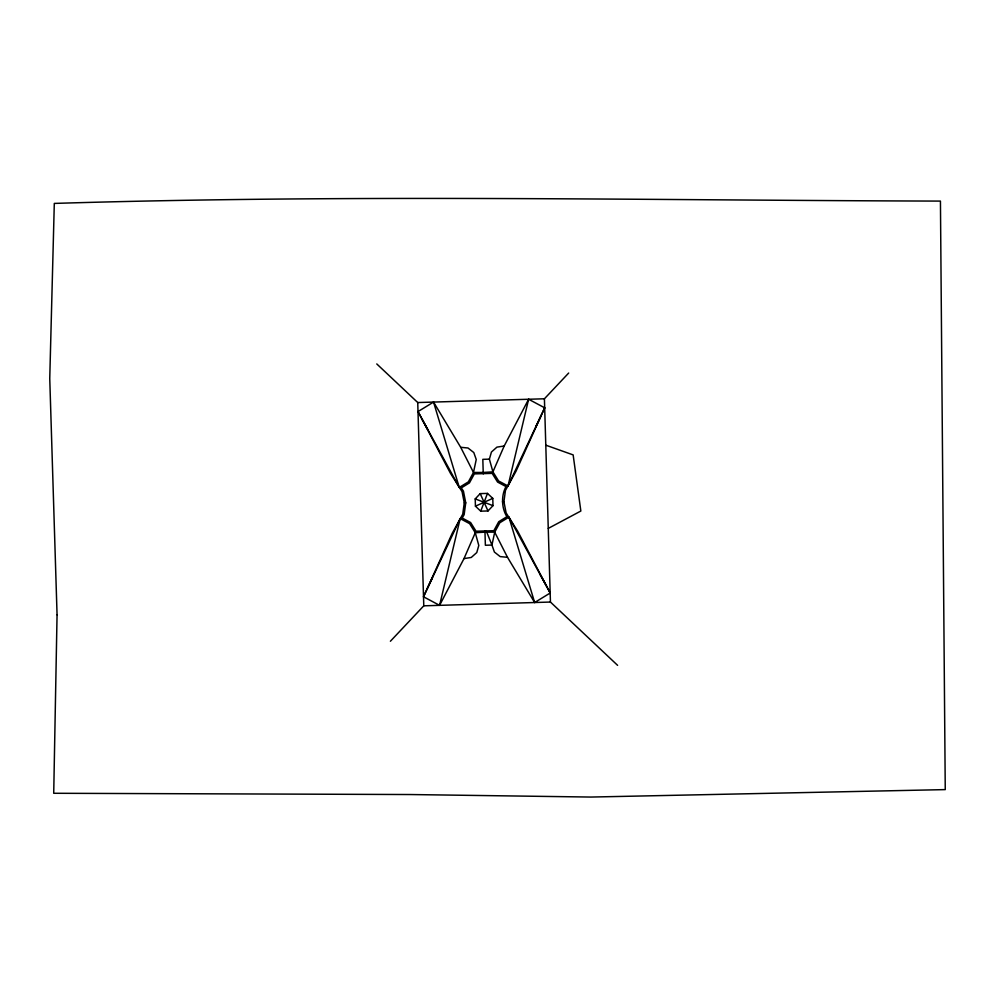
<?xml version="1.0" encoding="UTF-8"?>
<svg xmlns="http://www.w3.org/2000/svg" width="995" height="995" viewBox="0 0 995 995"><rect width="100%" height="100%" fill="white"/><g stroke="black" fill="none" stroke-linecap="round" stroke-linejoin="round"><path stroke-width="1.49" d="M418.012 411.582L459.267 487.438L468.359 481.866L473.483 472.451L460.697 447.302L433.546 402.079L418.012 411.582L450.449 473.284L462.078 491.692L464.267 502.885L462.737 514.191L452.228 533.27L423.509 596.776L439.579 605.346L464.006 558.593L475.274 532.723L469.603 523.631L460.187 518.606L423.509 596.776M465.735 502.848L464.143 514.664L462.202 518.034L470.623 522.537L476.045 531.231L493.856 530.696L498.744 521.703L506.89 516.703C501.48 508.059 501.107 495.522 505.995 486.567L497.575 482.065L492.152 473.371L474.341 473.906L469.441 482.898L461.307 487.898L463.446 491.132L465.735 502.848L464.267 502.885M550.185 593.008L508.93 517.151L499.838 522.736L494.714 532.151L507.487 557.299L534.651 602.522L550.185 593.008L517.748 531.318L506.119 512.898L503.93 501.704L505.448 490.411L515.97 471.331L544.688 407.826L528.619 399.256L504.191 446.009L492.923 471.866L498.594 480.971L508.01 485.995L544.688 407.826M439.579 605.346L460.187 518.606M508.01 485.995L528.619 399.256M460.697 447.302L468.011 447.999L473.794 452.551L476.244 459.528L473.483 472.451L483.209 472.451L492.923 471.866L489.391 459.143L491.43 452.028L496.94 447.128L504.191 446.009M480.734 511.169L487.475 493.396L480.199 493.619L475.212 498.918L475.436 506.181L480.734 511.169L488.01 510.957L492.998 505.659L492.774 498.383L487.475 493.396M426.83 589.438L432.489 577.635M541.367 415.151L535.696 426.967M617.609 665.344L550.446 602.05L544.414 398.784L568.68 373.038M390.388 641.253L423.783 605.818L417.738 402.54L376.769 363.934M548.27 528.407L580.844 511.032L573.145 454.902L545.795 445.175M475.436 506.181L492.774 498.383M464.006 558.593L471.257 557.461L476.767 552.573L478.794 545.459L475.274 532.723L484.988 532.151L494.714 532.151L491.953 545.061L494.403 552.051L500.187 556.603L507.487 557.299M417.738 402.54L544.414 398.784M489.391 459.143L482.824 459.342L483.259 473.906M502.45 501.754L503.93 501.704M423.783 605.818L550.446 602.05M475.212 498.918L492.998 505.659M540.086 574.438L546.442 585.893M428.111 430.163L421.756 418.708M480.199 493.619L488.01 510.957M486.48 531.467L491.953 545.061L485.373 545.26L484.938 530.696M508.93 517.151L534.651 602.522M433.546 402.079L459.267 487.438M57.063 614.736L53.718 793.276L409.952 794.532L590.906 797.057L945.25 789.607L940.437 201.089C645.046 200.281 349.631 194.323 54.302 203.415L49.75 378.51L57.063 614.736"/></g></svg>
